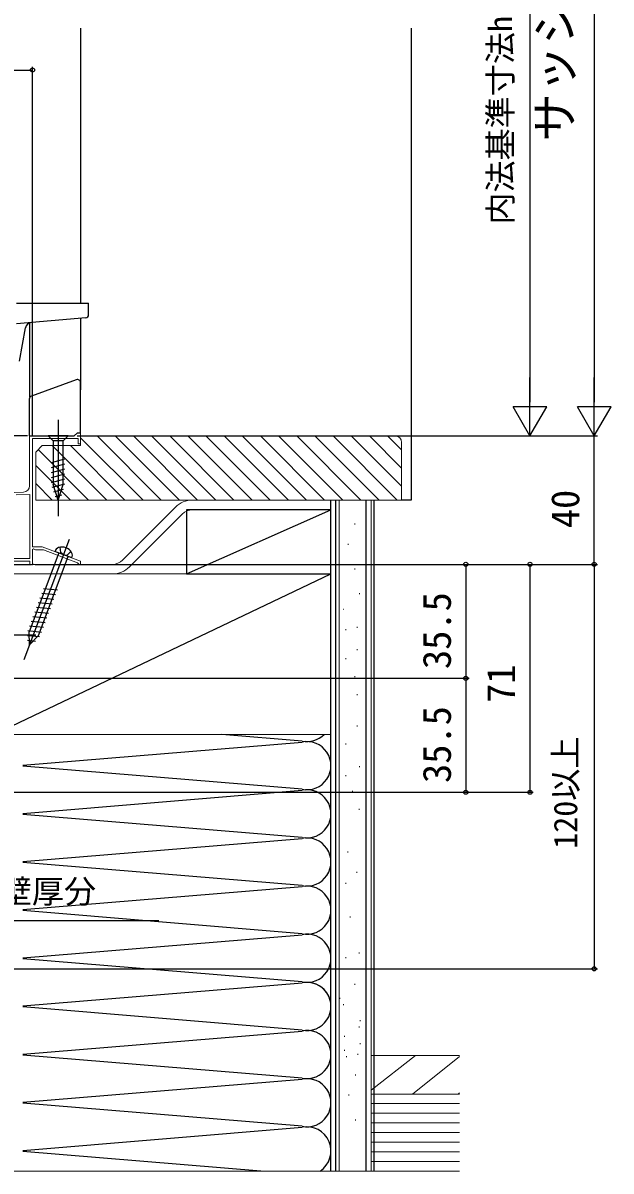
# Model space of a CAD drawing. Units: millimetres, scale not verified. Extents: x -525 to 525, y -783 to 779.
# Drawn here: x -35 to 148.2, y -167.4 to 190.3 of the extents above; entities that cross this region are included whole.
import ezdxf
from ezdxf.enums import TextEntityAlignment as Align

# ---------------------------------------------------------------- set-up
doc = ezdxf.new("R2010")
doc.units = ezdxf.units.MM
doc.header["$LTSCALE"] = 4
doc.layers.add('0-2_YKK_11', color=7, linetype='Continuous', lineweight=18)
doc.layers.add('0-A_YSS_KE', color=3, linetype='Continuous', lineweight=18)
for name, color, linetype in [('0-4_YKK_12', 2, 'Continuous'), ('0-5_YKK_13', 4, 'Continuous'), ('0-7_YKK_D', 6, 'Continuous'), ('0-9_YSS_K', 3, 'Continuous')]:
    doc.layers.add(name, color=color, linetype=linetype)
doc.styles.add('ＭＳ ゴシック', font='')
doc.styles.get('ＭＳ ゴシック').set_extended_font_data('MS Gothic')

msp = doc.modelspace()

# ---------------------------------------------------------------- linework, layer by layer
at = {"layer": '0-2_YKK_11', "color": 4}
msp.add_line((-17.991, 22.12), (-17.798, 21.871), dxfattribs=at)
for points in [[(-17.798, 21.871), (-17.5, 21.603), (-17, 21.603), (-17, 22.603), (-29, 27.103), (-32, 27.103), (-32, 60.803), (-17.8, 60.803), (-17.8, 59.103), (-17, 59.103), (-17, 62.603), (-18, 62.603), (-19, 61.603), (-32.9, 61.603), (-32.9, 46.103)], [(-34.83, 44.104), (-46, 43.714), (-46, 52.031), (-45.97, 52.162)], [(-37.068, 43.226), (-32.8, 43.375), (-32.8, 23.403), (-44.859, 23.403), (-51.2, 25.711), (-51.2, 33.341), (-50.776, 33.835)], [(-44.2, 22.603), (-32.8, 22.603), (-32.8, 21.603), (-32, 21.603), (-32, 26.276), (-31.7, 26.449), (-31.1, 26.103), (-28.612, 26.103), (-17.991, 22.12)]]:
    msp.add_lwpolyline(points, dxfattribs=at)
msp.add_arc((-34.9, 46.103), 2, 272.00002, 0, dxfattribs=at)
at = {"layer": '0-4_YKK_12'}
for p, q in [((-17, 188.602), (-17, 103.004)), ((-32.9, 96.815), (-32.9, 73.816)), ((-17, 98.283), (-17, 75.926)), ((-44.5, 21.603), (-32.5, 21.603)), ((-32.3, 21.603), (-32, 21.603)), ((-32, 21.903), (-32, 21.603))]:
    msp.add_line(p, q, dxfattribs=at)
at = {"layer": '0-5_YKK_13'}
for p, q in [((-37, 103.004), (-14.5, 103.004)), ((-14.5, 99.418), (-14.5, 103.004)), ((-15.413, 98.422), (-37, 96.533)), ((-35.99, 84.892), (-34.156, 95.294)), ((-18.342, 79.114), (-32.342, 74.019)), ((-17, 62.603), (-17, 78.175)), ((-24, 66.603), (-24, 36.603)), ((-20.9, 61.603), (-27.1, 61.603)), ((-27.1, 61.603), (-25.55, 60.053)), ((-20.9, 61.603), (-22.45, 60.053)), ((-18, 62.603), (-19, 61.603)), ((-18, 62.603), (-17, 62.603)), ((-25.55, 60.053), (-25.55, 46.519)), ((-22.45, 60.053), (-25.55, 60.053)), ((-22.45, 46.519), (-22.45, 60.053)), ((-26.1, 53.309), (-21.9, 54.434)), ((-26.1, 51.756), (-21.9, 52.881)), ((-26.1, 50.203), (-21.9, 51.328)), ((-26.1, 48.65), (-21.9, 49.775)), ((-26.1, 47.097), (-21.9, 48.223)), ((-25.841, 45.614), (-21.9, 46.67)), ((-24, 41.603), (-25.55, 46.519)), ((-24, 41.603), (-22.45, 46.519)), ((-25.39, 44.182), (-22.354, 44.995)), ((-24.938, 42.75), (-22.889, 43.299)), ((-20.614, 29.298), (-34.659, -8.155)), ((-23.821, 25.161), (-33.041, 0.575)), ((-19.701, 23.616), (-25.039, 25.617)), ((-23.487, 26.907), (-23.316, 25.268)), ((-22.37, 24.616), (-23.316, 25.268)), ((-20.022, 25.608), (-21.229, 24.485)), ((-30.138, -0.514), (-20.919, 24.072)), ((-22.37, 24.616), (-21.229, 24.485)), ((-29.671, 11.128), (-25.343, 10.707)), ((-29.126, 12.582), (-24.798, 12.161)), ((-28.58, 14.036), (-24.253, 13.615)), ((-30.761, 8.22), (-26.434, 7.799)), ((-30.216, 9.674), (-25.888, 9.253)), ((-32.397, 3.858), (-28.07, 3.437)), ((-31.852, 5.312), (-27.524, 4.891)), ((-31.307, 6.766), (-26.979, 6.345)), ((-33.488, 0.95), (-29.16, 0.529)), ((-32.904, -3.473), (-33.041, 0.575)), ((-32.943, 2.404), (-28.615, 1.983)), ((-66, -0.397), (-31, -0.397)), ((-33.553, -0.551), (-29.765, -0.919)), ((-33.502, -2.063), (-31.055, -2.301)), ((-32.904, -3.473), (-30.138, -0.514))]:
    msp.add_line(p, q, dxfattribs=at)
msp.add_lwpolyline([(-33, 73.079), (-33, 61.603), (-19, 61.603)], dxfattribs=at)
for centre, radius, start, end in [((-32.186, 94.947), 2, 95, 170.00005), ((-15.5, 99.418), 1, 275, 0), ((-18, 78.175), 1, 0, 110), ((-32, 73.079), 1, 110, 180), ((-23.239, 25.007), 1.9, 108.78729, 161.25485), ((-22.756, 23.586), 3.4, 30.10062, 108.78729), ((-21.459, 24.339), 1.9, 337.63306, 30.10062)]:
    msp.add_arc(centre, radius, start, end, dxfattribs=at)
at = {"layer": '0-7_YKK_D'}
for p, q in [((143, 308.102), (143, 72.103)), ((123, 278.102), (123, 72.103)), ((-103, 175.602), (-32, 175.602)), ((-32, 61.603), (-32, 176.602)), ((123, 61.603), (123, 79.789)), ((143, 61.603), (143, 79.789)), ((123, 61.603), (117.75, 70.696)), ((128.25, 70.696), (117.75, 70.696)), ((123, 61.603), (128.25, 70.696)), ((143, 61.603), (137.75, 70.696)), ((148.25, 70.696), (137.75, 70.696)), ((143, 61.603), (148.25, 70.696)), ((-33.6, 61.603), (-310.001, 61.603)), ((-18.124, 61.603), (124, 61.603)), ((-18.124, 61.603), (144, 61.603)), ((-18.124, 61.603), (144, 61.603)), ((143, 21.603), (143, 61.603)), ((-31.15, 21.603), (124, 21.603)), ((-31.15, 21.603), (104, 21.603)), ((-31.15, 21.603), (144, 21.603)), ((103, 21.603), (103, -13.897)), ((123, 21.603), (123, -49.4)), ((128.971, 21.603), (144, 21.603)), ((143, 21.603), (143, -104.397)), ((-79.402, -13.897), (104, -13.897)), ((-79.402, -13.897), (104, -13.897)), ((103, -13.897), (103, -49.4)), ((-93.5, -49.4), (124, -49.4)), ((-93.5, -49.4), (104, -49.4)), ((-55, -104.397), (144, -104.397))]:
    msp.add_line(p, q, dxfattribs=at)
msp.add_lwpolyline([(-89.002, -89.4), (-56, -89.4), (7.368, -89.4)], dxfattribs=at)
for centre in [(-32, 175.602), (103, 21.603), (123, 21.603), (143, 21.603), (103, -13.897), (103, -13.897), (103, -49.4), (123, -49.4), (143, -104.397)]:
    msp.add_circle(centre, 0.637, dxfattribs=at)
at = {"layer": '0-9_YSS_K'}
for p, q in [((-17, 61.064), (2.461, 41.603)), ((-11.882, 61.603), (8.118, 41.603)), ((-6.225, 61.603), (13.775, 41.603)), ((-0.569, 61.603), (19.431, 41.603)), ((5.088, 61.603), (25.088, 41.603)), ((10.745, 61.603), (30.745, 41.603)), ((16.402, 61.603), (36.402, 41.603)), ((22.059, 61.603), (42.059, 41.603)), ((27.716, 61.603), (47.716, 41.603)), ((33.373, 61.603), (53.373, 41.603)), ((39.029, 61.603), (59.029, 41.603)), ((44.686, 61.603), (64.686, 41.603)), ((50.343, 61.603), (70.343, 41.603)), ((56, 61.603), (76, 41.603)), ((61.657, 61.603), (81.657, 41.603)), ((67.314, 61.603), (83, 45.916)), ((72.971, 61.603), (83, 51.573)), ((78.627, 61.603), (83, 57.23)), ((-30.255, 57.348), (-14.51, 41.603)), ((-25.853, 58.603), (-8.853, 41.603)), ((-20.196, 58.603), (-3.196, 41.603)), ((-31, 52.436), (-20.167, 41.603)), ((-31, 46.779), (-25.823, 41.603)), ((61, -167.401), (61, 41.603)), ((62.5, -167.401), (62.5, 41.603)), ((72, -167.401), (72, 41.603)), ((74.505, -167.401), (74.505, 41.603)), ((16, 18.603), (61, 38.603)), ((68.352, 34.209), (68.552, 34.209)), ((66.254, 27.914), (66.454, 27.914)), ((-44, -31.397), (61, 18.603)), ((68.352, 20.221), (68.552, 20.221)), ((69.75, 12.528), (69.95, 12.528)), ((64.855, 7.633), (65.055, 7.633)), ((65.554, 1.339), (65.754, 1.339)), ((69.051, 2.038), (69.251, 2.038)), ((69.051, -4.956), (69.251, -4.956)), ((65.554, -7.753), (65.754, -7.753)), ((68.352, -13.348), (68.552, -13.348)), ((69.051, -18.943), (69.251, -18.943)), ((61, -167.401), (61, -26.397)), ((51.973, -33.463), (26.976, -31.397)), ((69.051, -28.734), (69.251, -28.734)), ((-34.963, -40.963), (51.973, -33.779)), ((65.554, -34.329), (65.754, -34.329)), ((51.973, -48.463), (-34.963, -41.279)), ((69.75, -41.322), (69.95, -41.322)), ((65.496, -44.191), (65.696, -44.191)), ((-34.963, -55.963), (51.973, -48.779)), ((67.594, -49.087), (67.794, -49.087)), ((51.973, -63.463), (-34.963, -56.279)), ((69.692, -54.682), (69.892, -54.682)), ((-34.963, -70.963), (51.973, -63.779)), ((51.973, -78.463), (-34.963, -71.279)), ((66.195, -67.97), (66.395, -67.97)), ((68.993, -74.264), (69.193, -74.264)), ((65.496, -77.761), (65.696, -77.761)), ((-34.963, -85.963), (51.973, -78.779)), ((51.973, -93.463), (-34.963, -86.279)), ((66.895, -88.251), (67.095, -88.251)), ((-34.963, -100.963), (51.973, -93.779)), ((69.692, -99.441), (69.892, -99.441)), ((51.973, -108.463), (-34.963, -101.279)), ((51.973, -108.463), (-34.963, -101.279)), ((65.496, -100.84), (65.696, -100.84)), ((-34.963, -115.963), (51.973, -108.779)), ((-34.963, -115.963), (51.973, -108.779)), ((68.293, -109.232), (68.493, -109.232)), ((63.673, -113.501), (63.873, -113.501)), ((51.973, -123.463), (-34.963, -116.279)), ((64.797, -115.526), (64.997, -115.526)), ((69.967, -120.495), (70.167, -120.495)), ((-34.963, -130.963), (51.973, -123.779)), ((69.692, -122.52), (69.892, -122.52)), ((65.072, -125.39), (65.272, -125.39)), ((69.967, -127.625), (70.167, -127.625)), ((51.973, -138.463), (-34.963, -131.279)), ((65.072, -129.723), (65.272, -129.723)), ((65.771, -131.684), (65.971, -131.684)), ((69.268, -130.985), (69.468, -130.985)), ((-34.963, -145.963), (51.973, -138.779)), ((-34.963, -145.963), (51.973, -138.779)), ((68.569, -137.416), (68.769, -137.416)), ((51.973, -153.463), (-34.963, -146.279)), ((66.47, -143.71), (66.67, -143.71)), ((-34.963, -160.963), (51.973, -153.779)), ((68.569, -151.403), (68.769, -151.403)), ((39.121, -167.401), (-34.963, -161.279))]:
    msp.add_line(p, q, dxfattribs=at)
msp.add_lwpolyline([(85.995, 188.602), (85.995, 41.603), (82.996, 41.603)], dxfattribs=at)
msp.add_lwpolyline([(16, 18.603), (61, 18.603), (61, 38.603), (16, 38.603)], close=True, dxfattribs=at)
for centre, start, end in [((53.505, -26.121), 258.21646, 315.29093), ((53.505, -41.121), 258.21646, 101.78353), ((53.505, -56.121), 258.21646, 101.78353), ((53.505, -71.121), 258.21646, 101.78353), ((53.505, -86.121), 258.21646, 101.78353), ((53.505, -101.121), 258.21646, 101.78353), ((53.505, -101.121), 258.21646, 101.78353), ((53.505, -116.121), 0, 101.78353), ((53.505, -116.121), 258.21646, 101.78353), ((53.505, -131.121), 258.21646, 101.78353), ((53.505, -146.121), 258.21646, 101.78353), ((53.505, -161.121), 303.14136, 101.78353)]:
    msp.add_arc(centre, 7.5, start, end, dxfattribs=at)
at = {"layer": '0-A_YSS_KE'}
for p, q in [((12.561, 39.406), (-3.925, 22.921)), ((61, 41.603), (61, -167.401)), ((63.505, -167.401), (63.505, 41.603)), ((73.5, 41.603), (73.5, -167.401)), ((14.682, 37.285), (-1.803, 20.799)), ((-7.107, 21.603), (-51.5, 21.603)), ((-7.107, 18.603), (-51.5, 18.603)), ((61, -31.397), (-44, -31.397)), ((73.5, -142.202), (87.301, -131.401)), ((86.443, -143.401), (101, -131.755)), ((101, -143.401), (73.5, -143.401)), ((73.5, -155.401), (73.5, -143.401)), ((73.5, -143.401), (101, -143.401)), ((101, -146.401), (73.5, -146.401)), ((100.585, -143.401), (101, -143.069)), ((101, -149.401), (73.5, -149.401)), ((101, -152.401), (73.5, -152.401)), ((101, -155.401), (73.5, -155.401)), ((73.5, -167.401), (73.5, -155.401)), ((101, -155.401), (73.5, -155.401)), ((101, -158.401), (73.5, -158.401)), ((101, -161.401), (73.5, -161.401)), ((101, -164.401), (73.5, -164.401)), ((-306, -167.401), (101, -167.401)), ((101, -167.401), (73.5, -167.401))]:
    msp.add_line(p, q, dxfattribs=at)
for points in [[(81, 61.603), (-17, 61.603), (-17, 58.603), (-29, 58.603), (-31, 56.603), (-31, 41.603)], [(-31, 41.603), (83, 41.603), (83, 59.603)], [(17.864, 41.603), (61, 41.603), (61, 38.603), (17.864, 38.603)], [(61, -31.397), (61, 18.603), (-44, 18.603)], [(101, -131.401), (73.5, -131.401), (73.5, -143.401)]]:
    msp.add_lwpolyline(points, dxfattribs=at)
for centre, radius, start, end in [((81, 59.603), 2, 0.00001, 89.99999), ((17.864, 34.103), 7.5, 90, 135), ((17.864, 34.103), 4.5, 90, 135), ((-7.107, 26.103), 4.5, 270, 315), ((-7.107, 26.103), 7.5, 270, 315)]:
    msp.add_arc(centre, radius, start, end, dxfattribs=at)

# ---------------------------------------------------------------- texts
at = {"layer": '0-7_YKK_D', "style": 'ＭＳ ゴシック'}
for s, height, p in [('サッシＨ', 11, (139.466, 153.369)), ('内法基準寸法h', 7.331, (119.636, 127.432)), ('40', 8.798, (141, 32.875)), ('35.5', 8.798, (101, -11.011)), ('71', 8.798, (121, -21.569)), ('35.5', 8.798, (101, -46.512)), ('120以上', 7.331, (139.92, -66.994))]:
    msp.add_text(s, height=height, rotation=90, dxfattribs=at).set_placement(p, align=Align.BOTTOM_LEFT)
msp.add_text('外壁厚分', height=7.331, dxfattribs=at).set_placement((-52.189, -86.15), align=Align.BOTTOM_LEFT)

doc.saveas('drawing.dxf')
